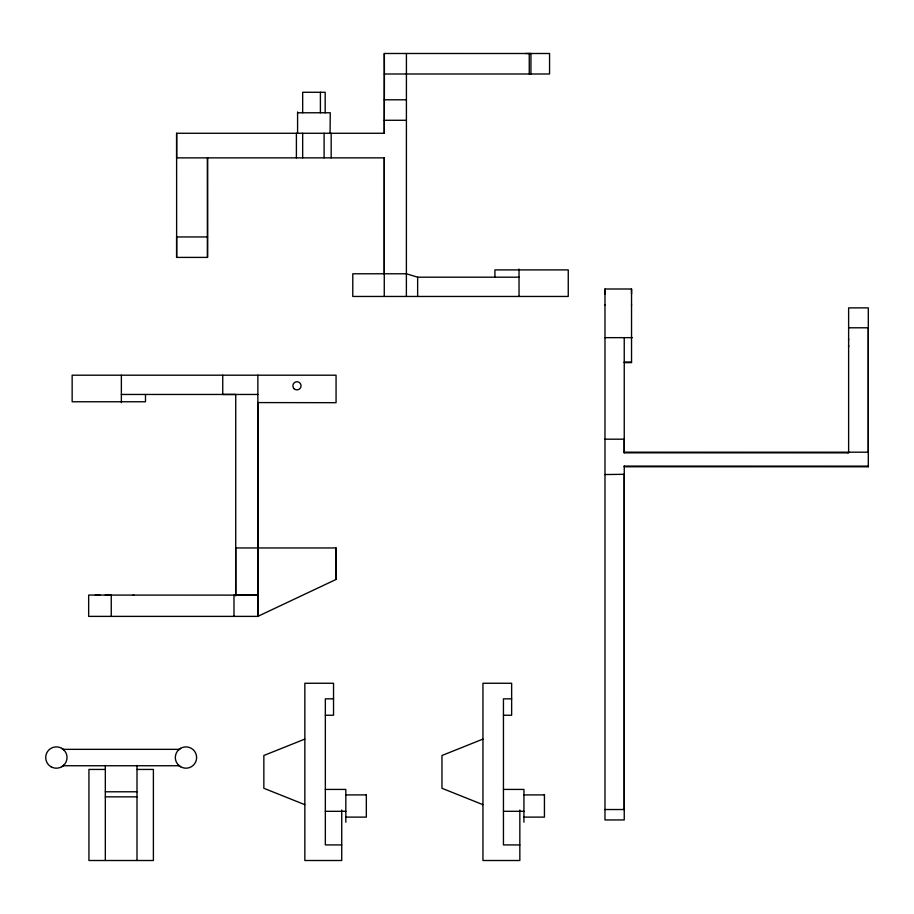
<?xml version="1.0" encoding="UTF-8"?>
<svg xmlns="http://www.w3.org/2000/svg" width="914" height="914" viewBox="0 0 914 914"><rect width="100%" height="100%" fill="white"/><g stroke="black" fill="none" stroke-linecap="round" stroke-linejoin="round"><path stroke-width="1.37" d="M176.619 257.405L176.631 236.955L207.535 236.943L207.512 157.871L207.512 257.405L176.631 257.405L176.619 133.273L384.28 133.273L384.28 53.492L549.565 53.503L549.565 73.988L384.417 74L384.337 53.503M176.619 133.273L176.619 157.871L384.28 157.859L384.268 273.777M207.512 257.405L207.535 236.943M233.984 616.379L233.995 595.071L257.862 595.14L257.862 616.379L88.658 616.379L88.658 595.071L257.862 595.128L257.862 375.197M257.862 616.379L257.885 402.583L336.066 402.686L336.066 375.197L72.149 375.197L72.149 401.76L145.486 401.76L145.486 394.46M296.399 157.859L296.399 133.273M331.176 157.859L331.176 133.273M257.805 616.379L336.078 579.442L336.078 547.954L235.721 547.954L235.732 394.46L222.753 394.46L222.753 375.197M406.422 53.503L406.387 296.456M604.977 474.549L624.239 474.297L624.239 819.938L604.977 819.938L604.977 289.007L631.54 289.007L631.54 362.63L624.239 362.63M604.977 305.413L604.977 304.705M604.977 293.954L604.977 289.007M624.251 466.094L624.239 466.757L868.3 466.78L868.3 466.117L624.251 466.094L624.239 809.53L604.977 809.53M868.3 452.853L868.3 307.881L848.626 307.881L848.626 452.853L624.239 452.83L624.239 337.654M631.54 305.413L631.54 304.705M631.54 293.954L631.54 289.007M848.626 346.783L848.626 345.469M848.626 339.014L848.626 340.019M868.3 466.78L868.3 328.423M384.28 133.273L384.417 74M624.239 452.83L624.239 439.188L604.977 439.188M847.792 452.853L848.626 452.202M61.684 766.766L63.889 765.075M178.436 750.006L180.641 748.315A10.66 10.66 0 0 1 196.624 757.546A10.66 10.66 0 0 1 180.641 766.766L178.436 765.075M304.842 739.095L263.849 755.49L263.849 788.279L304.842 804.674M482.946 739.095L441.965 755.49L441.965 788.279L482.946 804.674M297.781 112.776L330.262 112.776L330.068 133.273M525.584 53.503L530.931 53.503L530.931 73.988M99.957 595.071L95.273 595.071M384.337 99.797L406.399 99.797M384.268 120.282L406.41 120.282M494.92 277.193L494.92 269.893L568.257 269.893L568.257 296.456L352.781 296.456L352.804 273.777L406.387 273.777L417.641 277.193L519.026 277.193M848.626 327.795L868.3 327.795M604.977 337.654L632.362 337.654M624.239 362.058L631.54 362.058M121.368 394.46L257.862 394.46M624.251 452.179L868.3 452.202M111.257 595.071L105.407 595.071L111.257 595.071L111.257 616.379M333.541 698.833L325.338 698.833L325.338 844.924L341.733 844.924M511.646 698.833L503.443 698.833L503.443 844.924L519.837 844.924M325.338 715.239L333.541 715.239L333.541 683.261L304.842 683.261L304.842 860.508L341.733 860.508L341.733 810.067M503.443 715.239L511.646 715.239L511.646 683.261L482.946 683.261L482.946 860.508L519.837 860.508L519.837 810.067M63.032 749.343L179.293 749.343M63.032 765.738L179.293 765.738M105.327 769.439L88.932 769.439L88.932 860.508L153.392 860.508L153.392 769.439L136.997 769.439M325.338 789.422L345.835 789.422L345.835 822.223M503.443 789.422L523.939 789.422L523.939 822.223M105.327 791.787L136.997 791.787M345.835 794.906L366.331 794.906M523.939 794.906L544.436 794.906M105.327 796.848L136.997 796.848M325.338 811.312L345.835 811.312M503.443 811.312L523.939 811.312M345.835 817.116L366.331 817.116L366.331 794.529M523.939 817.116L544.436 817.116L544.436 794.529M133.078 595.071L133.844 595.071M61.684 748.315L63.889 750.006M529.252 53.503L529.263 73.988M235.732 595.06L235.721 547.954L235.732 595.882M519.026 269.07L519.038 296.456M417.641 277.193L417.641 296.456M384.28 157.859L384.268 296.456M336.078 547.954L336.078 579.442M325.178 112.776L325.178 92.28L302.671 92.28L302.671 112.776M324.104 133.273L324.104 157.859M320.403 92.28L320.403 112.776M302.671 133.273L302.671 157.859M297.587 111.954L297.587 133.273M136.997 765.418L136.997 860.508M121.368 375.197L121.368 402.583M105.327 765.418L105.327 860.508M180.641 766.766A10.66 10.66 0 0 1 180.641 748.315M51.024 766.766A10.66 10.66 0 0 0 67.019 757.546A10.66 10.66 0 0 0 51.024 748.315A10.66 10.66 0 0 0 51.024 766.766M294.068 388.701A4.102 4.102 0 0 0 300.923 386.862A4.102 4.102 0 0 0 295.908 381.846A4.102 4.102 0 0 0 294.068 388.701"/></g></svg>
